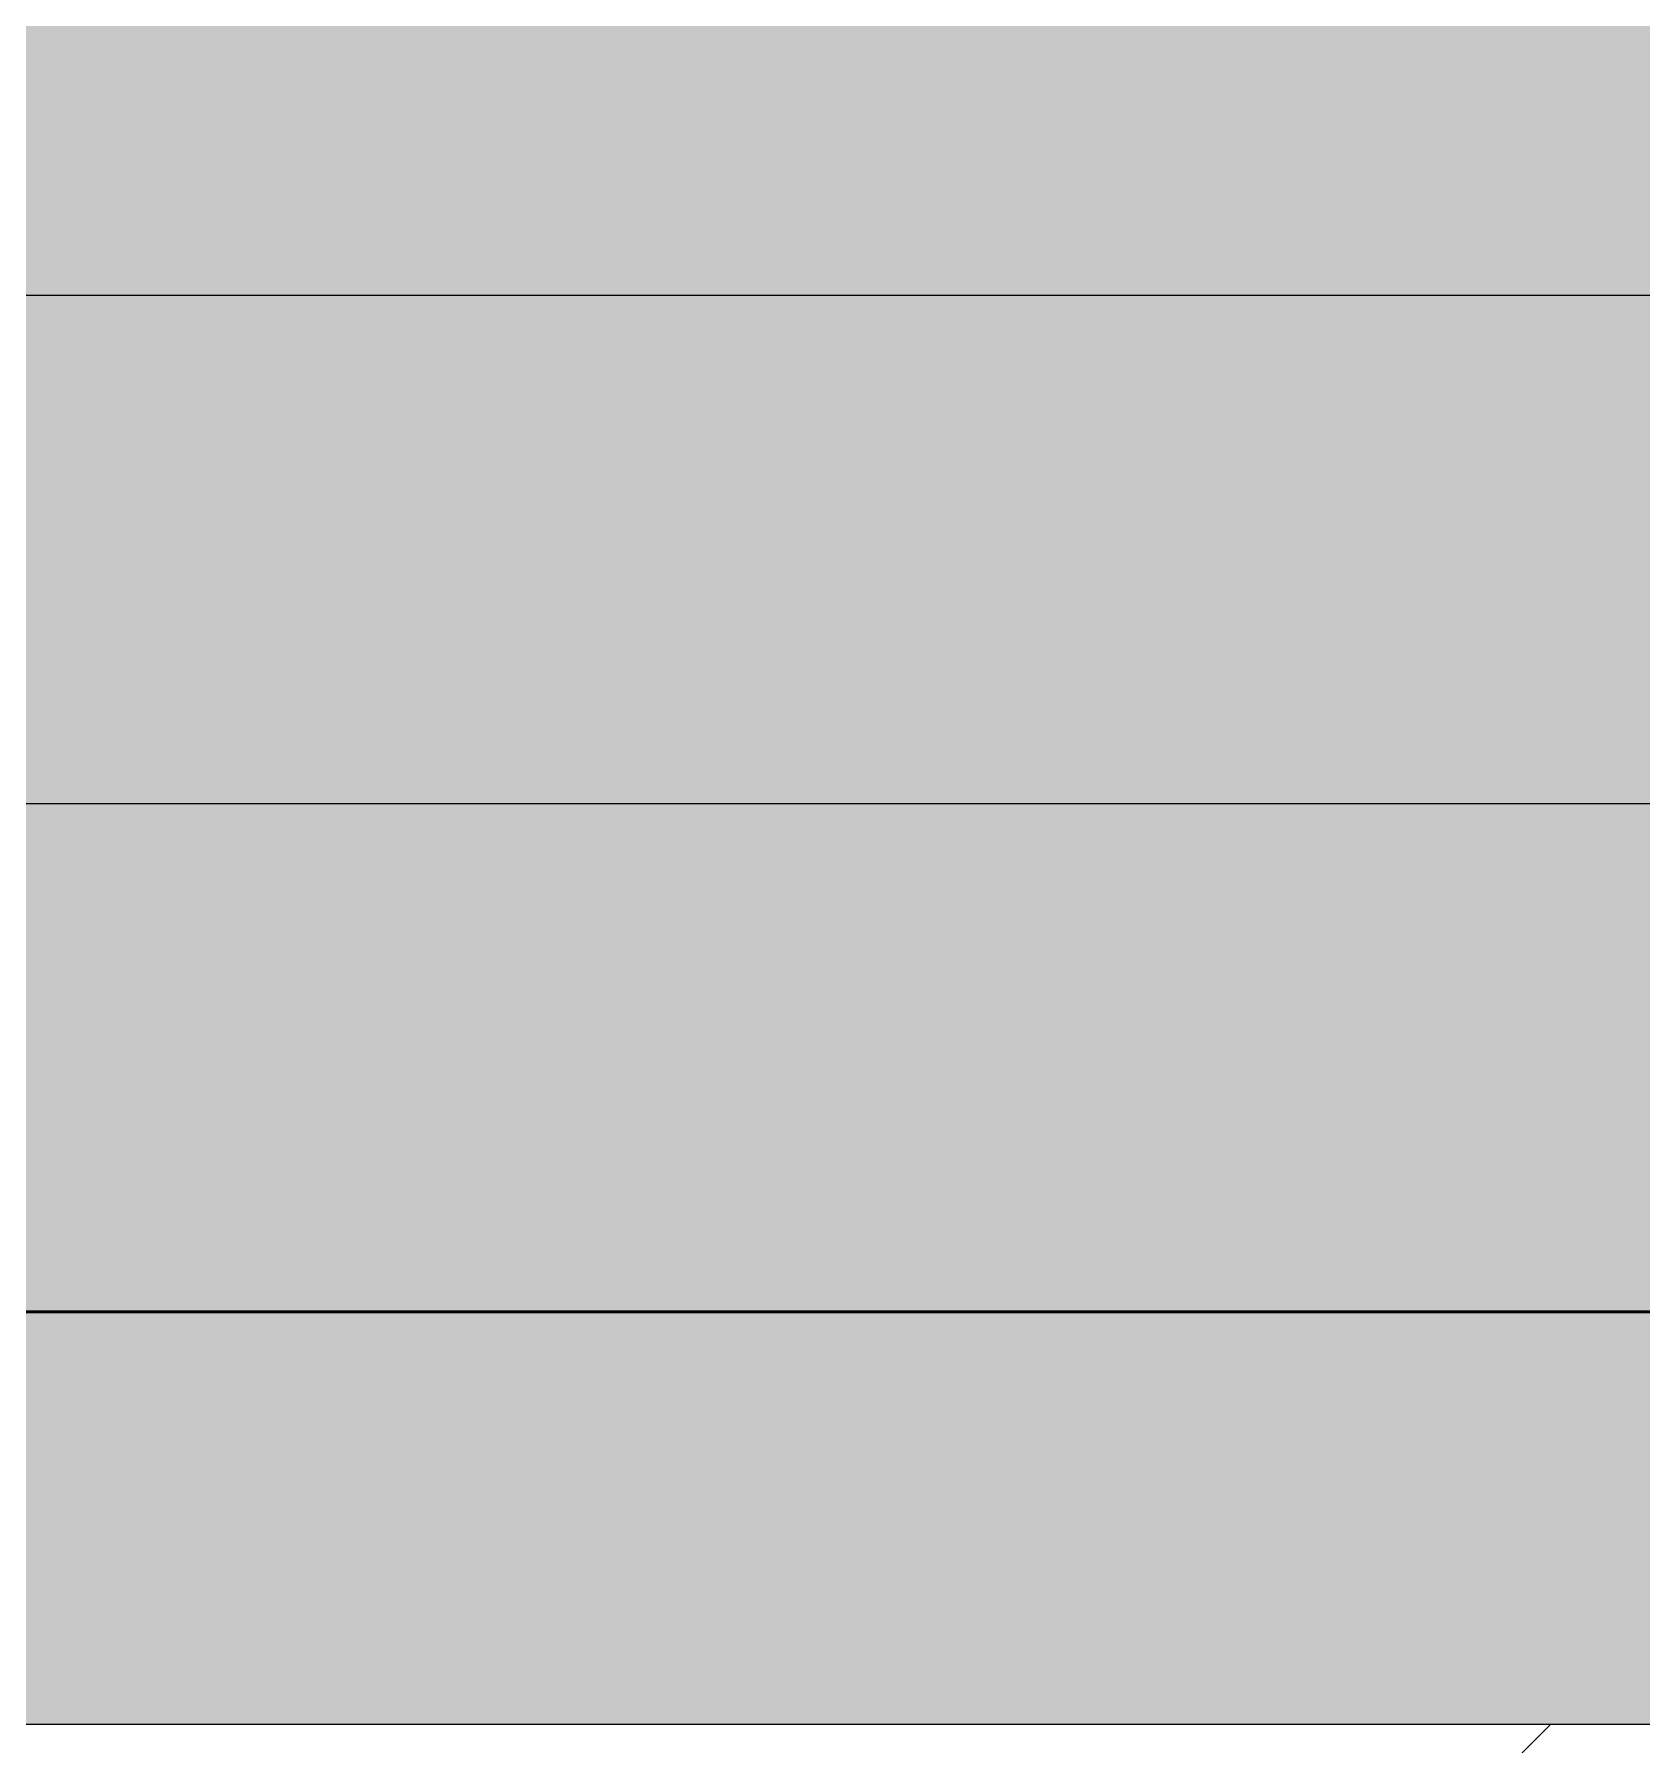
# Model space of a CAD drawing. Header units: millimetres. Extents: x -155050 to -36395, y -2753 to 7638.
# Drawn here: x -53640 to -52848, y -963 to -122 of the extents above; entities that cross this region are included whole.
import ezdxf

# ---------------------------------------------------------------- set-up
doc = ezdxf.new("R2010")
doc.units = ezdxf.units.MM
for name, pattern in [('IMPORT-DASHDOT', [11.176, 8.128, -1.524, 0, -1.524]), ('IMPORT-DASHED _2_', [9.652, 8.128, -1.524]), ('IMPORT-DĚLICÍ2 _2_', [15.875, 6.35, -3.175, 0, -3.175, 0, -3.175]), ('IMPORT-KANVBRDO', [20, 7, -6.5, 0, -6.5]), ('IMPORT-PHANTOM2', [14.732, 8.128, -1.524, 1.016, -1.524, 1.016, -1.524])]:
    doc.linetypes.add(name, pattern=pattern)
for name, color, linetype, lineweight, true_color in [('---1 - PBS PNP-1', 1, 'Continuous', 35, 0xff0000), ('00_pl_deštová voda oblast', 6, 'Continuous', 25, 0xff00ff), ('00_pL_hranice pozemku', 1, 'Continuous', 35, 0xff0000), ('00_pL_katastr', 150, 'Continuous', 9, 0x007fff), ('00_pL_katastr-1', 150, 'Continuous', 35, 0x007fff), ('00_pL_objekt', 1, 'Continuous', 50, 0xff0000), ('212_HK_situace_03_dwg-1', 40, 'Continuous', 9, 0xffbf00), ('A-DOOR-5', 7, 'Continuous', 9, 0xf7f7ef), ('A-FLOR-LEVL-1', 7, 'Continuous', 9, 0x7f7f7f), ('hch kanal-2', 6, 'IMPORT-KANVBRDO', 9, 0xff00ff), ('hch oploceni-1', 7, 'IMPORT-DĚLICÍ2 _2_', 9, 0x00a5a5), ('hch teren-1', 7, 'Continuous', 9, 0x00a5a5), ('hch tok-1', 7, 'Continuous', 9, 0x00a5a5), ('hchrozvodi-1', 7, 'IMPORT-DĚLICÍ2 _2_', 9, 0x00a5a5), ('Kóty-1', 3, 'IMPORT-DASHED _2_', 9, 0x00ff00), ('Obrys', 2, 'Continuous', 9, 0xffff00), ('Obrys-3', 5, 'Continuous', 9, 0x0000ff), ('Obrys-4', 5, 'IMPORT-DASHDOT', 9, 0x0000ff), ('PDF7_0V_popis-vodovod-ostatní', 9, 'Continuous', 9, 0x808080), ('PDF7_GASNET PLYN STŘEDOTLAK', 9, 'Continuous', 9, 0x808080), ('PDF7_GASNET PLYN STŘEDOTLAK OCHRANNĚ PÁSMO', 7, 'Continuous', 9, 0xa5a552), ('PDF7_GP Budovy', 7, 'Continuous', 9, 0x260000), ('PDF7_GP Dopravní zařízení', 1, 'Continuous', 9, 0xff0000), ('PDF7_GP Hraniční linie', 7, 'Continuous', 9, 0x0052a5), ('PDF7_GP Výšky bodů', 7, 'Continuous', 9, 0x0052a5), ('PDF7_ISS CETIN Nadzemní sítě', 9, 'Continuous', 9, 0x808080), ('PDF7_ISS CETIN Zaměřené a kótované vnitřní STP', 9, 'Continuous', 9, 0x808080), ('PDF7_ISS DEŠŤOVÁ KANALIZACE', 9, 'Continuous', 9, 0x808080), ('PDF7_ISS KRÁLOVÉHRADECKÁ PROVOZNÍ SPLAŠKOVÁ KANALIZACE', 9, 'Continuous', 9, 0x808080), ('PDF7_ISS KRÁLOVÉHRADECKÁ PROVOZNÍ VODOVOD HL ŘAD', 9, 'Continuous', 9, 0x808080), ('PDF7_ISS TECHNICKÉ SLUŽBY HK VO', 9, 'Continuous', 9, 0x808080), ('PDF7_ISS ČEZ DISTRIBUCE NN', 9, 'Continuous', 9, 0x808080), ('PDF7_ISS ČEZ DISTRIBUCE VN PODZEMNÍ', 9, 'Continuous', 9, 0x808080), ('PDF7_Pouchov_726559$0$23700', 7, 'Continuous', 9, 0x52a5a5), ('PDF7_Slezské Předměstí_646971$0$21900', 7, 'Continuous', 9, 0x002600), ('PDF7_Slezské Předměstí_646971$0$23700', 9, 'Continuous', 9, 0x808080), ('Vlastní 1_A-DETL-GENF-1', 9, 'Continuous', 9, 0x808080), ('zed-1', 5, 'Continuous', 9, 0x0000ff)]:
    doc.layers.add(name, color=color, linetype=linetype, lineweight=lineweight, true_color=true_color)
for name, color, linetype, lineweight in [('0-1', 7, 'Continuous', 9), ('0-2', 7, 'IMPORT-PHANTOM2', 9), ('00_pl_rozhrani ploch', 7, 'Continuous', 18), ('00_pL_stavajici objekty', 7, 'Continuous', 50), ('2966-1_navrh dispozice stroju-HK_02_dwg-1', 7, 'Continuous', 9), ('2966-1_navrh dispozice stroju-HK_dwg-1', 7, 'Continuous', 9), ('A-DETL-THIN', 7, 'Continuous', 9), ('A-DOOR', 7, 'Continuous', 9), ('A-FLOR-LEVL', 7, 'Continuous', 9), ('HK_TEREN_SESAZENI_dwg-1', 7, 'Continuous', 9), ('Kóty', 7, 'Continuous', 9), ('Obrys-7', 7, 'IMPORT-PHANTOM2', 9), ('PDF4_Geometry', 7, 'Continuous', 9), ('PDF7_GP Popis', 7, 'Continuous', 9)]:
    doc.layers.add(name, color=color, linetype=linetype, lineweight=lineweight)

# ---------------------------------------------------------------- blocks, each defined once
blk = doc.blocks.new('M_Vrata_ výsuvná_ sekční - 3000X4000 MM-V40-Řez 5')
at = {"layer": 'A-DOOR-5'}
blk.add_hatch(color=256, dxfattribs=at).paths.add_polyline_path([(186939.42, -750), (187843.19, -750), (187843.19, -738), (187990.69, -738), (187990.69, 1700), (187988.19, 1700), (187988.19, 2750), (184015.69, 2750), (184015.69, 1700), (183990.69, 1700), (183990.69, -450), (184015.69, -450), (184015.69, -738), (184133.19, -738), (184133.19, -750), (185405.11, -750)])
at = {"layer": 'A-DOOR'}
for p, q in [((183990.69, -250), (187990.69, -250)), ((184015.69, -500), (187990.69, -500)), ((187843.19, -750), (184133.19, -750)), ((187843.19, -750), (184133.19, -750))]:
    blk.add_line(p, q, dxfattribs=at)
blk = doc.blocks.new('Rampa - Rampa-819336-Řez 5')
at = {"layer": 'A-FLOR-LEVL-1'}
blk.add_hatch(color=256, dxfattribs=at).paths.add_polyline_path([(184637.95, -953), (187988.19, -953), (187988.19, -756), (187868.19, -756), (187868.19, -750), (184108.19, -750), (184108.19, -756), (184015.69, -756), (184014.63, -765.01), (184005.69, -765.01), (184005.69, -833.99), (183988.19, -833.99), (183988.19, -953), (184254.37, -953)])
blk = doc.blocks.new('2966-1_navrh dispozice stroju-HK_dwg-867852-Řez 5')
at = {"layer": 'Kóty'}
blk.add_line((181940.69, -750), (198730.69, -750), dxfattribs=at)
at = {"layer": 'Obrys'}
blk.add_line((203519.7, -750), (179267.83, -750), dxfattribs=at)
at = {"layer": 'Obrys-3'}
blk.add_line((188025.69, -750), (184005.69, -750), dxfattribs=at)
blk = doc.blocks.new('2966-1_navrh dispozice stroju-HK_02_dwg__OPEN-V47-Řez 5')
at = {"layer": 'Kóty'}
blk.add_line((181287.81, -750), (182162.81, -750), dxfattribs=at)
at = {"layer": 'Kóty', "flags": 128}
blk.add_lwpolyline([(182162.81, -750), (181287.81, -750), (182162.81, -750)], dxfattribs=at)
blk = doc.blocks.new('2966-1_navrh dispozice stroju-HK_02_dwg__X1382-904569-Řez 5')
at = {"layer": '0-1'}
for p, q in [((186570.13, -750), (186578.13, -750)), ((186579.11, -750), (186587.11, -750)), ((186588.1, -750), (186596.1, -750)), ((186597.08, -750), (186605.08, -750)), ((186606.06, -750), (186614.06, -750)), ((186615.04, -750), (186623.04, -750)), ((186624.02, -750), (186632.02, -750)), ((186633, -750), (186641, -750)), ((186641.98, -750), (186649.98, -750)), ((186650.96, -750), (186658.96, -750)), ((186659.94, -750), (186667.94, -750)), ((186668.92, -750), (186676.92, -750)), ((186677.9, -750), (186685.9, -750)), ((186686.88, -750), (186694.88, -750)), ((186695.86, -750), (186703.86, -750)), ((186704.84, -750), (186712.84, -750)), ((186713.82, -750), (186721.82, -750)), ((186722.8, -750), (186730.8, -750)), ((186731.78, -750), (186739.78, -750)), ((186740.76, -750), (186748.76, -750)), ((186749.74, -750), (186757.74, -750)), ((186758.72, -750), (186766.72, -750)), ((186767.7, -750), (186775.7, -750)), ((186776.68, -750), (186784.68, -750)), ((186785.66, -750), (186793.66, -750)), ((186794.64, -750), (186802.64, -750)), ((186803.62, -750), (186811.62, -750)), ((186812.6, -750), (186820.6, -750)), ((186821.58, -750), (186829.58, -750)), ((186830.56, -750), (186838.56, -750)), ((186839.54, -750), (186847.54, -750)), ((186848.52, -750), (186856.52, -750)), ((186857.5, -750), (186865.5, -750)), ((186866.48, -750), (186874.48, -750)), ((186875.46, -750), (186883.46, -750)), ((186884.44, -750), (186892.44, -750)), ((186893.42, -750), (186901.42, -750)), ((186902.4, -750), (186910.4, -750)), ((186911.38, -750), (186919.38, -750)), ((186920.36, -750), (186928.36, -750)), ((186929.34, -750), (186937.34, -750)), ((186938.33, -750), (186946.33, -750)), ((186947.31, -750), (186955.31, -750)), ((186956.29, -750), (186964.29, -750)), ((186965.27, -750), (186973.27, -750)), ((186974.25, -750), (186982.25, -750)), ((186983.23, -750), (186991.23, -750)), ((186992.21, -750), (187000.21, -750)), ((187001.19, -750), (187009.19, -750)), ((187010.17, -750), (187018.17, -750)), ((187019.15, -750), (187027.15, -750)), ((187028.13, -750), (187036.13, -750)), ((187037.11, -750), (187045.11, -750)), ((187046.09, -750), (187054.09, -750)), ((187055.07, -750), (187063.07, -750)), ((187064.05, -750), (187072.05, -750)), ((187073.03, -750), (187081.03, -750)), ((187082.01, -750), (187090.01, -750)), ((187090.99, -750), (187098.99, -750)), ((187099.97, -750), (187107.97, -750)), ((187108.95, -750), (187116.95, -750)), ((187117.93, -750), (187125.93, -750)), ((187126.91, -750), (187134.91, -750)), ((187135.89, -750), (187143.89, -750)), ((187144.87, -750), (187152.87, -750)), ((187153.85, -750), (187161.85, -750)), ((187162.83, -750), (187170.83, -750)), ((187171.81, -750), (187179.81, -750)), ((187180.79, -750), (187188.79, -750)), ((187189.77, -750), (187197.77, -750)), ((187198.75, -750), (187206.75, -750)), ((187207.73, -750), (187215.73, -750)), ((187216.71, -750), (187224.71, -750)), ((187225.69, -750), (187233.69, -750)), ((187234.67, -750), (187242.67, -750)), ((187243.65, -750), (187251.65, -750)), ((187252.63, -750), (187260.63, -750)), ((187261.61, -750), (187269.61, -750)), ((187270.59, -750), (187278.59, -750)), ((187279.57, -750), (187287.57, -750)), ((187288.56, -750), (187296.56, -750)), ((187297.54, -750), (187305.54, -750)), ((187306.52, -750), (187314.52, -750)), ((187315.5, -750), (187323.5, -750)), ((187324.48, -750), (187332.48, -750)), ((187333.46, -750), (187341.46, -750)), ((187342.44, -750), (187350.44, -750)), ((187351.42, -750), (187359.42, -750)), ((187360.4, -750), (187368.4, -750))]:
    blk.add_line(p, q, dxfattribs=at)
blk = doc.blocks.new('2966-1_navrh dispozice stroju-HK_02_dwg__X1384-904571-Řez 5')
at = {"layer": '0-1'}
for p, q in [((186567, -750), (186575, -750)), ((186575.98, -750), (186583.98, -750)), ((186584.96, -750), (186592.96, -750)), ((186593.94, -750), (186601.94, -750)), ((186602.92, -750), (186610.92, -750)), ((186611.9, -750), (186619.9, -750)), ((186620.88, -750), (186628.88, -750)), ((186629.87, -750), (186637.87, -750)), ((186638.85, -750), (186646.85, -750)), ((186647.83, -750), (186655.83, -750)), ((186656.81, -750), (186664.81, -750)), ((186665.79, -750), (186673.79, -750)), ((186674.77, -750), (186682.77, -750)), ((186683.75, -750), (186691.75, -750)), ((186692.73, -750), (186700.73, -750)), ((186701.71, -750), (186709.71, -750)), ((186710.69, -750), (186718.69, -750)), ((186719.67, -750), (186727.67, -750)), ((186728.65, -750), (186736.65, -750)), ((186737.63, -750), (186745.63, -750)), ((186746.61, -750), (186754.61, -750)), ((186755.59, -750), (186763.59, -750)), ((186764.57, -750), (186772.57, -750)), ((186773.55, -750), (186781.55, -750)), ((186782.53, -750), (186790.53, -750)), ((186791.51, -750), (186799.51, -750)), ((186800.49, -750), (186808.49, -750)), ((186809.47, -750), (186817.47, -750)), ((186818.45, -750), (186826.45, -750)), ((186827.43, -750), (186835.43, -750)), ((186836.41, -750), (186844.41, -750)), ((186845.39, -750), (186853.39, -750)), ((186854.37, -750), (186862.37, -750)), ((186863.35, -750), (186871.35, -750)), ((186872.33, -750), (186880.33, -750)), ((186881.31, -750), (186889.31, -750)), ((186890.29, -750), (186898.29, -750)), ((186899.27, -750), (186907.27, -750)), ((186908.25, -750), (186916.25, -750)), ((186917.23, -750), (186925.23, -750)), ((186926.21, -750), (186934.21, -750)), ((186935.19, -750), (186943.19, -750)), ((186944.17, -750), (186952.17, -750)), ((186953.15, -750), (186961.15, -750)), ((186962.13, -750), (186970.13, -750)), ((186971.11, -750), (186979.11, -750)), ((186980.1, -750), (186988.1, -750)), ((186989.08, -750), (186997.08, -750)), ((186998.06, -750), (187006.06, -750)), ((187007.04, -750), (187015.04, -750)), ((187016.02, -750), (187024.02, -750)), ((187025, -750), (187033, -750)), ((187033.98, -750), (187041.98, -750)), ((187042.96, -750), (187050.96, -750)), ((187051.94, -750), (187059.94, -750)), ((187060.92, -750), (187068.92, -750)), ((187069.9, -750), (187077.9, -750)), ((187078.88, -750), (187086.88, -750)), ((187087.86, -750), (187095.86, -750)), ((187096.84, -750), (187104.84, -750)), ((187105.82, -750), (187113.82, -750)), ((187114.8, -750), (187122.8, -750)), ((187123.78, -750), (187131.78, -750)), ((187132.76, -750), (187140.76, -750)), ((187141.74, -750), (187149.74, -750)), ((187150.72, -750), (187158.72, -750)), ((187159.7, -750), (187167.7, -750)), ((187168.68, -750), (187176.68, -750)), ((187177.66, -750), (187185.66, -750)), ((187186.64, -750), (187194.64, -750)), ((187195.62, -750), (187203.62, -750)), ((187204.6, -750), (187212.6, -750)), ((187213.58, -750), (187221.58, -750)), ((187222.56, -750), (187230.56, -750)), ((187231.54, -750), (187239.54, -750)), ((187240.52, -750), (187248.52, -750)), ((187249.5, -750), (187257.5, -750)), ((187258.48, -750), (187266.48, -750)), ((187267.46, -750), (187275.46, -750)), ((187276.44, -750), (187284.44, -750)), ((187285.42, -750), (187293.42, -750)), ((187294.4, -750), (187302.4, -750)), ((187303.38, -750), (187311.38, -750)), ((187312.36, -750), (187320.36, -750)), ((187321.34, -750), (187329.34, -750)), ((187330.33, -750), (187338.33, -750)), ((187339.31, -750), (187347.31, -750)), ((187348.29, -750), (187356.29, -750)), ((187357.27, -750), (187365.27, -750))]:
    blk.add_line(p, q, dxfattribs=at)
blk = doc.blocks.new('2966-1_navrh dispozice stroju-HK_02_dwg__X1397-904584-Řez 5')
at = {"layer": '0-1'}
for p, q in [((186640.95, -750), (186643.34, -750)), ((186640.95, -750), (186647.83, -750)), ((186640.95, -750), (186648.95, -750)), ((186640.95, -750), (186648.95, -750)), ((186640.95, -750), (186648.95, -750)), ((186640.95, -750), (186648.95, -750)), ((186640.95, -750), (186648.95, -750)), ((186640.95, -750), (186648.95, -750)), ((186640.95, -750), (186648.95, -750)), ((186640.95, -750), (186648.95, -750)), ((186640.95, -750), (186648.95, -750)), ((186640.95, -750), (186648.95, -750)), ((186640.95, -750), (186648.95, -750)), ((186640.95, -750), (186648.95, -750)), ((186640.95, -750), (186648.95, -750)), ((186640.95, -750), (186648.95, -750)), ((186640.95, -750), (186648.95, -750)), ((186640.95, -750), (186648.95, -750)), ((186640.95, -750), (186648.95, -750)), ((186640.95, -750), (186648.95, -750)), ((186640.95, -750), (186648.95, -750)), ((186640.95, -750), (186648.95, -750)), ((186640.95, -750), (186648.95, -750)), ((186640.95, -750), (186648.95, -750)), ((186640.95, -750), (186648.95, -750)), ((186640.95, -750), (186648.95, -750)), ((186640.95, -750), (186648.95, -750)), ((186640.95, -750), (186648.95, -750)), ((186640.95, -750), (186648.95, -750)), ((186640.95, -750), (186648.95, -750)), ((186640.95, -750), (186648.95, -750)), ((186640.95, -750), (186648.95, -750)), ((186640.95, -750), (186648.95, -750)), ((186640.95, -750), (186648.95, -750)), ((186640.95, -750), (186648.95, -750)), ((186640.95, -750), (186648.95, -750)), ((186640.95, -750), (186648.95, -750)), ((186640.95, -750), (186648.95, -750)), ((186640.95, -750), (186648.95, -750)), ((186640.95, -750), (186648.95, -750)), ((186640.95, -750), (186648.95, -750)), ((186640.95, -750), (186648.95, -750)), ((186640.95, -750), (186648.95, -750)), ((186640.95, -750), (186648.95, -750)), ((186640.95, -750), (186648.95, -750)), ((186640.95, -750), (186648.95, -750)), ((186640.95, -750), (186648.95, -750)), ((186640.95, -750), (186648.95, -750)), ((186640.95, -750), (186648.95, -750)), ((186640.95, -750), (186648.95, -750)), ((186640.95, -750), (186648.95, -750)), ((186640.95, -750), (186648.95, -750)), ((186640.95, -750), (186648.95, -750)), ((186640.95, -750), (186648.95, -750)), ((186640.95, -750), (186648.95, -750)), ((186640.95, -750), (186648.95, -750)), ((186640.95, -750), (186648.95, -750)), ((186640.95, -750), (186648.95, -750)), ((186640.95, -750), (186648.95, -750)), ((186640.95, -750), (186648.95, -750)), ((186640.95, -750), (186648.95, -750)), ((186640.95, -750), (186648.95, -750)), ((186640.95, -750), (186648.95, -750)), ((186640.95, -750), (186648.95, -750)), ((186640.95, -750), (186648.95, -750)), ((186640.95, -750), (186648.95, -750)), ((186640.95, -750), (186648.95, -750)), ((186640.95, -750), (186648.95, -750)), ((186640.95, -750), (186648.95, -750)), ((186640.95, -750), (186648.95, -750)), ((186640.95, -750), (186648.95, -750)), ((186640.95, -750), (186648.95, -750)), ((186640.95, -750), (186648.95, -750)), ((186640.95, -750), (186648.95, -750)), ((186640.95, -750), (186648.95, -750)), ((186640.95, -750), (186648.95, -750)), ((186640.95, -750), (186648.95, -750)), ((186640.95, -750), (186648.95, -750)), ((186640.95, -750), (186648.95, -750)), ((186640.95, -750), (186648.95, -750)), ((186640.95, -750), (186648.95, -750)), ((186640.95, -750), (186648.95, -750)), ((186640.95, -750), (186648.95, -750)), ((186640.95, -750), (186648.95, -750)), ((186640.95, -750), (186648.95, -750)), ((186641, -750), (186648.95, -750)), ((186645.49, -750), (186648.95, -750))]:
    blk.add_line(p, q, dxfattribs=at)
blk = doc.blocks.new('2966-1_navrh dispozice stroju-HK_02_dwg__X1398-904585-Řez 5')
at = {"layer": '0-1'}
for p, q in [((186668.61, -750), (186677.7, -750)), ((186670.26, -750), (186673.98, -750)), ((186671.9, -750), (186674.81, -750)), ((186673.54, -750), (186677.39, -750)), ((186677.66, -750), (186688.36, -750)), ((186678.17, -750), (186682.19, -750)), ((186681.83, -750), (186685.08, -750)), ((186682.15, -750), (186686.87, -750)), ((186683.73, -750), (186686.72, -750))]:
    blk.add_line(p, q, dxfattribs=at)
blk = doc.blocks.new('2966-1_navrh dispozice stroju-HK_02_dwg__X1399-904586-Řez 5')
at = {"layer": '0-1'}
for p, q in [((186668.7, -750), (186677.46, -750)), ((186671.81, -750), (186674.71, -750)), ((186677.42, -750), (186688.27, -750)), ((186681.68, -750), (186684.99, -750))]:
    blk.add_line(p, q, dxfattribs=at)
blk = doc.blocks.new('2966-1_navrh dispozice stroju-HK_02_dwg-876232-Řez 5')
at = {"layer": '0-1'}
for p, q in [((185918.8, -750), (187498.95, -750)), ((187498.95, -750), (185918.8, -750)), ((186648.95, -750), (186640.95, -750)), ((186640.95, -750), (186648.95, -750)), ((186688.95, -750), (186668.95, -750)), ((186688.95, -750), (186668.95, -750)), ((186684.95, -750), (186672.95, -750)), ((186684.95, -750), (186672.95, -750)), ((186684, -750), (186673.9, -750)), ((186684, -750), (186673.9, -750))]:
    blk.add_line(p, q, dxfattribs=at)
at = {"layer": '0-1', "flags": 128}
for points in [[(187498.95, -750), (185918.8, -750), (185905.11, -750), (185768.8, -750), (185905.11, -750)], [(185905.11, -750), (185918.8, -750), (187498.95, -750)]]:
    blk.add_lwpolyline(points, dxfattribs=at)
blk.add_lwpolyline([(186673.76, -750), (186684.15, -750), (186689.34, -750), (186684.15, -750), (186673.76, -750), (186668.56, -750)], close=True, dxfattribs=at)
blk.add_lwpolyline([(186673.76, -750), (186684.15, -750), (186689.34, -750), (186684.15, -750), (186673.76, -750), (186668.56, -750)], close=True, dxfattribs=at)
at = {"layer": '0-2'}
blk.add_line((187508.95, -750), (183746.95, -750), dxfattribs=at)
at = {"layer": 'Kóty'}
blk.add_line((182162.81, -750), (198952.81, -750), dxfattribs=at)
blk.add_line((182162.81, -750), (198952.81, -750), dxfattribs=at)
at = {"layer": 'Kóty-1'}
for p, q in [((188704.95, -750), (182187.81, -750)), ((182187.81, -750), (188704.95, -750))]:
    blk.add_line(p, q, dxfattribs=at)
at = {"layer": 'Obrys'}
for p, q in [((179267.83, -750), (203741.82, -750)), ((203741.82, -750), (179267.83, -750)), ((182387.81, -750), (188504.95, -750)), ((188504.95, -750), (186236.31, -750)), ((188504.95, -750), (187182.81, -750))]:
    blk.add_line(p, q, dxfattribs=at)
at = {"layer": 'Obrys-3'}
for p, q in [((181587.81, -750), (200127.81, -750)), ((200127.81, -750), (181587.81, -750)), ((199807.81, -750), (181587.81, -750))]:
    blk.add_line(p, q, dxfattribs=at)
at = {"layer": 'Obrys-3', "flags": 128}
blk.add_lwpolyline([(199802.81, -750), (181587.81, -750), (180987.81, -750)], dxfattribs=at)
at = {"layer": 'Obrys-4'}
for p, q in [((180587.81, -750), (192527.81, -750)), ((181287.81, -750), (186787.81, -750))]:
    blk.add_line(p, q, dxfattribs=at)
at = {"layer": 'Obrys-7'}
blk.add_line((187661.95, -750), (185286.95, -750), dxfattribs=at)
at = {"layer": 'zed-1'}
blk.add_line((184005.69, -750), (188025.69, -750), dxfattribs=at)
for name, p in [('2966-1_navrh dispozice stroju-HK_02_dwg__X1382-904569-Řez 5', (0, 0)), ('2966-1_navrh dispozice stroju-HK_02_dwg__X1384-904571-Řez 5', (0, 0)), ('2966-1_navrh dispozice stroju-HK_02_dwg__X1397-904584-Řez 5', (0, 0)), ('2966-1_navrh dispozice stroju-HK_02_dwg__X1398-904585-Řez 5', (0, 0)), ('2966-1_navrh dispozice stroju-HK_02_dwg__X1399-904586-Řez 5', (0, 0)), ('2966-1_navrh dispozice stroju-HK_02_dwg__OPEN-V47-Řez 5', (5500, 0))]:
    blk.add_blockref(name, p)
blk = doc.blocks.new('212_HK_situace_03_dwg-886969-Řez 5')
at = {"layer": '---1 - PBS PNP-1'}
blk.add_line((184097.97, -750), (197102.08, -750), dxfattribs=at)
at = {"layer": '00_pl_deštová voda oblast'}
for p, q in [((200043.36, -750), (180549.15, -750)), ((184133.19, -750), (187843.19, -750)), ((184243.14, -750), (195636.62, -750))]:
    blk.add_line(p, q, dxfattribs=at)
at = {"layer": '00_pl_deštová voda oblast', "flags": 128}
blk.add_lwpolyline([(200045.47, -750), (200045.07, -750), (180445.17, -750)], dxfattribs=at)
at = {"layer": '00_pL_hranice pozemku', "flags": 128}
blk.add_lwpolyline([(179267.83, -750), (190825.28, -750), (190825.16, -750), (200517.25, -750), (200432.56, -750), (203816.94, -750)], dxfattribs=at)
at = {"layer": '00_pL_katastr'}
blk.add_line((179267.83, -750), (187547.71, -750), dxfattribs=at)
at = {"layer": '00_pL_katastr', "flags": 128}
blk.add_lwpolyline([(184793.07, -750), (200400.15, -750), (198207.53, -750), (182600.45, -750)], close=True, dxfattribs=at)
at = {"layer": '00_pL_katastr'}
for points in [[(186235.94, -750), (186584.32, -750), (186944.22, -750), (187315.72, -750)], [(186387.46, -750), (186535.94, -750), (186718.04, -750), (186933.8, -750)], [(187138.54, -750), (186876.77, -750), (186642.67, -750), (186436.19, -750)], [(187166.9, -750), (186946.25, -750), (186743.38, -750), (186558.33, -750)], [(186858.1, -750), (186851.9, -750), (186945.35, -750), (187138.54, -750)], [(187173.53, -750), (186969.4, -750), (186864.29, -750), (186858.1, -750)], [(186933.8, -750), (187149.61, -750), (187354.56, -750), (187548.7, -750)], [(187709.87, -750), (187568.53, -750), (187387.54, -750), (187166.9, -750)], [(188221.85, -750), (187797.06, -750), (187447.61, -750), (187173.53, -750)], [(187315.72, -750), (187687.12, -750), (187987.08, -750), (188215.51, -750)]]:
    blk.add_open_spline(points, degree=3, dxfattribs=at)
at = {"layer": '00_pL_katastr-1'}
for p, q in [((179267.83, -750), (203816.94, -750)), ((179267.83, -750), (203816.94, -750)), ((179267.83, -750), (203816.94, -750)), ((203816.94, -750), (179267.83, -750)), ((179267.83, -750), (194306.06, -750)), ((179267.83, -750), (191144.28, -750)), ((203816.94, -750), (179267.83, -750))]:
    blk.add_line(p, q, dxfattribs=at)
at = {"layer": '00_pL_katastr-1', "flags": 128}
for points in [[(179267.83, -750), (180386.98, -750), (190827.91, -750), (199063.24, -750), (203816.94, -750)], [(179267.83, -750), (189670.01, -750), (187547.71, -750), (203518.5, -750), (196394.91, -750), (179267.83, -750)], [(203816.94, -750), (186983.57, -750), (187223.24, -750), (179267.83, -750)], [(179267.83, -750), (185852.75, -750), (188324, -750), (200935.35, -750), (203816.94, -750)], [(179267.83, -750), (194666.62, -750), (198047.58, -750), (202800.39, -750), (196394.91, -750), (196349.26, -750), (193555.84, -750), (179267.83, -750)], [(179267.83, -750), (185608.36, -750), (190751.45, -750), (190749.67, -750), (194726.15, -750), (196002.93, -750), (200511.65, -750), (200463.77, -750), (200417.59, -750), (203816.94, -750)], [(203816.94, -750), (197234.46, -750), (197119.47, -750), (186897.17, -750), (187707.12, -750)]]:
    blk.add_lwpolyline(points, dxfattribs=at)
blk.add_lwpolyline([(195945.76, -750), (182563.55, -750), (182545.91, -750), (195925.9, -750)], close=True, dxfattribs=at)
at = {"layer": '00_pL_objekt'}
blk.add_line((188025.69, -750), (184015.69, -750), dxfattribs=at)
at = {"layer": '00_pl_rozhrani ploch'}
for p, q in [((184878.07, -750), (186947.11, -750)), ((186929.39, -750), (186938.95, -750))]:
    blk.add_line(p, q, dxfattribs=at)
at = {"layer": '00_pl_rozhrani ploch', "flags": 128}
blk.add_lwpolyline([(183368.19, -750), (183369.16, -750), (187769.16, -750), (187768.19, -750)], dxfattribs=at)
at = {"layer": '00_pL_stavajici objekty'}
blk.add_line((179267.83, -750), (203816.94, -750), dxfattribs=at)
at = {"layer": '00_pL_stavajici objekty', "flags": 128}
blk.add_lwpolyline([(203816.94, -750), (186930.3, -750), (187169.97, -750), (179267.83, -750)], dxfattribs=at)
blk.add_lwpolyline([(195917.99, -750), (182558.41, -750), (182569.99, -750), (195929.58, -750)], close=True, dxfattribs=at)
at = {"layer": 'PDF4_Geometry'}
for p, q in [((203816.94, -750), (179267.83, -750)), ((179267.83, -750), (203816.94, -750)), ((179267.83, -750), (203816.94, -750)), ((179267.83, -750), (194252.79, -750)), ((179267.83, -750), (191091.01, -750)), ((203816.94, -750), (179267.83, -750))]:
    blk.add_line(p, q, dxfattribs=at)
at = {"layer": 'PDF4_Geometry', "flags": 128}
for points in [[(179267.83, -750), (187494.45, -750), (203465.23, -750), (196341.65, -750), (179267.83, -750)], [(179267.83, -750), (189616.74, -750), (187494.45, -750)], [(179267.83, -750), (193502.58, -750), (196295.99, -750), (196341.65, -750), (202747.12, -750), (197994.31, -750), (194613.35, -750), (179267.83, -750)], [(197840.67, -750), (197895.08, -750), (187653.85, -750), (186843.9, -750), (197066.2, -750), (197181.19, -750)]]:
    blk.add_lwpolyline(points, dxfattribs=at)
blk.add_lwpolyline([(184739.8, -750), (200346.88, -750), (198154.26, -750), (182547.18, -750)], close=True, dxfattribs=at)
at = {"layer": 'PDF4_Geometry'}
for points in [[(186182.68, -750), (186531.05, -750), (186890.95, -750), (187262.45, -750)], [(186334.19, -750), (186482.68, -750), (186664.77, -750), (186880.53, -750)], [(187085.28, -750), (186823.51, -750), (186589.4, -750), (186382.92, -750)], [(187113.63, -750), (186892.99, -750), (186690.12, -750), (186505.06, -750)], [(186804.83, -750), (186798.63, -750), (186892.09, -750), (187085.28, -750)], [(187120.26, -750), (186916.13, -750), (186811.02, -750), (186804.83, -750)], [(186880.53, -750), (187096.34, -750), (187301.29, -750), (187495.43, -750)], [(187656.6, -750), (187515.26, -750), (187334.27, -750), (187113.63, -750)], [(188168.58, -750), (187743.8, -750), (187394.34, -750), (187120.26, -750)], [(187262.45, -750), (187633.85, -750), (187933.81, -750), (188162.24, -750)]]:
    blk.add_open_spline(points, degree=3, dxfattribs=at)
at = {"layer": 'PDF7_0V_popis-vodovod-ostatní', "flags": 128}
blk.add_lwpolyline([(191220.82, -750), (191221.4, -750), (179267.83, -750)], dxfattribs=at)
at = {"layer": 'PDF7_GASNET PLYN STŘEDOTLAK', "flags": 128}
for points in [[(186176.01, -750), (186441.87, -750), (186441.83, -750), (186774.16, -750), (186774.2, -750), (187040.06, -750), (186774.2, -750), (186774.16, -750), (186441.83, -750), (186441.87, -750)], [(187237.32, -750), (186971.46, -750), (186971.5, -750), (186639.17, -750), (186639.13, -750), (186373.27, -750), (186639.13, -750), (186639.17, -750), (186971.5, -750), (186971.46, -750)], [(186574.76, -750), (186574.81, -750)], [(186641.23, -750), (186641.27, -750)], [(186772.1, -750), (186772.06, -750)], [(186838.57, -750), (186838.53, -750)]]:
    blk.add_lwpolyline(points, close=True, dxfattribs=at)
at = {"layer": 'PDF7_GASNET PLYN STŘEDOTLAK OCHRANNĚ PÁSMO', "flags": 128}
for points in [[(186440.05, -750), (186639.45, -750)], [(186705.27, -750), (186505.88, -750)], [(186641.59, -750), (186840.99, -750)], [(186705.92, -750), (186905.31, -750)], [(186906.79, -750), (186707.39, -750)], [(187037.6, -750), (186838.2, -750)], [(187172.65, -750), (186973.26, -750)], [(186973.92, -750), (187173.32, -750)], [(187038.24, -750), (187237.64, -750)], [(187303.46, -750), (187104.07, -750)], [(187239.78, -750), (187439.18, -750)], [(187504.98, -750), (187305.58, -750)]]:
    blk.add_lwpolyline(points, close=True, dxfattribs=at)
at = {"layer": 'PDF7_GP Budovy', "flags": 128}
blk.add_lwpolyline([(182569.99, -750), (182558.41, -750), (195917.99, -750), (195929.58, -750)], close=True, dxfattribs=at)
at = {"layer": 'PDF7_GP Dopravní zařízení'}
for p, q in [((186634.78, -750), (185903.66, -750)), ((186767.73, -750), (189359.89, -750))]:
    blk.add_line(p, q, dxfattribs=at)
at = {"layer": 'PDF7_GP Dopravní zařízení', "flags": 128}
for points in [[(186767.67, -750), (185837.17, -750), (185837.22, -750), (186767.73, -750), (186767.67, -750), (185837.15, -750), (185837.22, -750), (186767.73, -750), (186767.67, -750), (185770.69, -750), (185770.77, -750), (186767.73, -750)], [(186701.23, -750), (185903.64, -750), (185903.66, -750), (186701.25, -750), (186701.23, -750), (185837.17, -750), (185837.22, -750), (186701.25, -750)]]:
    blk.add_lwpolyline(points, close=True, dxfattribs=at)
at = {"layer": 'PDF7_GP Hraniční linie', "flags": 128}
for points in [[(203816.94, -750), (189170.88, -750), (179267.83, -750)], [(179267.83, -750), (189500.88, -750), (203816.94, -750)], [(179267.83, -750), (185267.05, -750), (191581.47, -750), (200953.08, -750), (203816.94, -750)], [(201161.88, -750), (192056.09, -750), (185007.78, -750), (187996.36, -750), (191783.55, -750), (195571.34, -750), (199891.34, -750), (203816.94, -750)], [(185377.25, -750), (189896.99, -750), (194881.66, -750), (203816.94, -750)]]:
    blk.add_lwpolyline(points, dxfattribs=at)
at = {"layer": 'PDF7_GP Popis'}
for p, q in [((186809.06, -750), (186609.55, -750)), ((187074.75, -750), (187141.19, -750)), ((187558.66, -750), (187292.69, -750))]:
    blk.add_line(p, q, dxfattribs=at)
at = {"layer": 'PDF7_GP Popis', "flags": 128}
for points in [[(186570.59, -750), (186504.12, -750), (186504.14, -750), (186504.16, -750), (186504.18, -750), (186570.67, -750), (186637.14, -750), (186703.6, -750), (186703.58, -750), (186703.56, -750)], [(186703.58, -750), (186570.59, -750), (186570.61, -750)], [(186676.06, -750), (186676.04, -750), (186742.5, -750), (186808.97, -750), (186875.46, -750), (186941.94, -750), (186941.97, -750), (186875.5, -750), (186809.03, -750)], [(186941.9, -750), (187074.79, -750), (187008.3, -750), (186941.84, -750), (186941.86, -750), (186941.88, -750), (186941.9, -750), (187008.39, -750), (187074.85, -750), (187141.3, -750), (187141.28, -750)], [(187008.24, -750), (187207.72, -750), (187274.19, -750), (187340.65, -750)]]:
    blk.add_lwpolyline(points, dxfattribs=at)
at = {"layer": 'PDF7_GP Výšky bodů', "flags": 128}
for points in [[(186328.89, -750), (186395.33, -750), (186461.84, -750), (186528.31, -750), (186594.77, -750), (186594.8, -750), (186661.28, -750), (186594.84, -750), (186528.39, -750), (186461.91, -750)], [(186696.06, -750), (186496.56, -750), (186496.65, -750), (186696, -750)], [(186860.64, -750), (186594.67, -750), (186661.24, -750), (186860.59, -750)], [(186695.89, -750), (186629.45, -750), (186695.96, -750), (186695.94, -750), (186762.4, -750), (186828.87, -750), (186895.35, -750), (186961.84, -750), (186961.86, -750), (186895.4, -750), (186895.42, -750), (186828.95, -750), (186762.47, -750)], [(186826.21, -750), (186892.66, -750), (186959.16, -750), (187025.63, -750), (187092.09, -750), (187092.12, -750), (187158.6, -750), (187092.16, -750), (187025.72, -750), (187025.69, -750), (186959.23, -750)], [(187325.79, -750), (187059.82, -750), (187126.39, -750), (187259.28, -750)], [(187357.96, -750), (187091.99, -750), (187158.56, -750), (187357.91, -750)], [(187331.76, -750), (187464.67, -750), (187531.18, -750), (187597.65, -750), (187664.13, -750), (187664.16, -750), (187664.18, -750), (187664.2, -750), (187597.73, -750), (187531.27, -750), (187531.25, -750)]]:
    blk.add_lwpolyline(points, dxfattribs=at)
blk.add_lwpolyline([(187259.17, -750), (187192.73, -750), (187259.22, -750), (187325.68, -750), (187392.15, -750), (187458.61, -750), (187525.08, -750), (187525.1, -750), (187525.12, -750), (187458.68, -750), (187392.21, -750), (187325.72, -750), (187325.7, -750), (187325.68, -750), (187392.13, -750), (187392.1, -750), (187325.64, -750), (187325.62, -750)], close=True, dxfattribs=at)
at = {"layer": 'PDF7_ISS CETIN Nadzemní sítě'}
for p, q in [((186611.95, -750), (186374.08, -750)), ((186374.08, -750), (186611.95, -750))]:
    blk.add_line(p, q, dxfattribs=at)
at = {"layer": 'PDF7_ISS CETIN Nadzemní sítě', "flags": 128}
for points in [[(186633.95, -750), (186168.58, -750)], [(186301.45, -750), (186766.81, -750)], [(186899.81, -750), (187365.15, -750)]]:
    blk.add_lwpolyline(points, close=True, dxfattribs=at)
at = {"layer": 'PDF7_ISS CETIN Zaměřené a kótované vnitřní STP'}
for p, q in [((186863.64, -750), (186586.24, -750)), ((186586.24, -750), (186863.64, -750)), ((187001.09, -750), (186723.72, -750)), ((187001.09, -750), (186723.72, -750)), ((187001.09, -750), (186723.72, -750)), ((186723.72, -750), (187001.09, -750)), ((187066.47, -750), (186789.07, -750)), ((186789.07, -750), (187066.47, -750)), ((187261.03, -750), (186983.66, -750)), ((187261.03, -750), (186983.66, -750)), ((187261.03, -750), (186983.66, -750)), ((186983.66, -750), (187261.03, -750))]:
    blk.add_line(p, q, dxfattribs=at)
at = {"layer": 'PDF7_ISS DEŠŤOVÁ KANALIZACE'}
for p, q in [((186698.08, -750), (186396.97, -750)), ((187538.79, -750), (186873.83, -750))]:
    blk.add_line(p, q, dxfattribs=at)
at = {"layer": 'PDF7_ISS KRÁLOVÉHRADECKÁ PROVOZNÍ SPLAŠKOVÁ KANALIZACE', "flags": 128}
for points in [[(186047.81, -750), (186911.87, -750)], [(187244.19, -750), (187642.99, -750), (187975.32, -750), (187642.99, -750)]]:
    blk.add_lwpolyline(points, close=True, dxfattribs=at)
at = {"layer": 'PDF7_ISS KRÁLOVÉHRADECKÁ PROVOZNÍ VODOVOD HL ŘAD'}
for p, q in [((187355.49, -750), (187164.28, -750)), ((187164.28, -750), (187355.49, -750))]:
    blk.add_line(p, q, dxfattribs=at)
at = {"layer": 'PDF7_ISS KRÁLOVÉHRADECKÁ PROVOZNÍ VODOVOD HL ŘAD', "flags": 128}
for points in [[(186838.5, -750), (185974.45, -750)], [(187769, -750), (188034.91, -750), (187636.11, -750), (187170.83, -750), (187636.11, -750), (188034.91, -750)]]:
    blk.add_lwpolyline(points, close=True, dxfattribs=at)
at = {"layer": 'PDF7_ISS TECHNICKÉ SLUŽBY HK VO', "flags": 128}
blk.add_lwpolyline([(188370.77, -750), (186576.2, -750)], close=True, dxfattribs=at)
at = {"layer": 'PDF7_ISS ČEZ DISTRIBUCE NN', "flags": 128}
for points in [[(186773.15, -750), (185443.84, -750), (185045.09, -750), (185443.84, -750), (186773.15, -750), (185443.84, -750), (185045.09, -750), (184447.05, -750), (185045.09, -750), (185443.84, -750)], [(187770.16, -750), (187903.07, -750), (187570.74, -750), (187304.83, -750), (187304.88, -750), (187171.95, -750), (187304.88, -750), (187304.83, -750), (187570.74, -750), (187903.07, -750), (187770.16, -750), (187903.07, -750), (187570.74, -750), (187304.83, -750), (187304.88, -750), (187171.95, -750), (187304.88, -750), (187304.83, -750), (187570.74, -750), (187903.07, -750)]]:
    blk.add_lwpolyline(points, close=True, dxfattribs=at)
at = {"layer": 'PDF7_ISS ČEZ DISTRIBUCE VN PODZEMNÍ', "flags": 128}
for points in [[(186779.98, -750), (185915.93, -750)], [(187378.33, -750), (187444.77, -750), (187112.44, -750), (186846.54, -750), (186846.58, -750), (186713.65, -750), (186846.58, -750), (186846.54, -750), (187112.44, -750), (187444.77, -750)], [(187776.99, -750), (187909.9, -750), (187577.57, -750), (187311.67, -750), (187311.71, -750), (187178.78, -750), (187311.71, -750), (187311.67, -750), (187577.57, -750), (187909.9, -750)], [(187245.35, -750), (187378.3, -750)], [(187245.39, -750), (187378.3, -750), (187444.77, -750), (187378.28, -750), (187444.77, -750), (187378.3, -750)]]:
    blk.add_lwpolyline(points, close=True, dxfattribs=at)
at = {"layer": 'PDF7_Pouchov_726559$0$23700', "flags": 128}
for points in [[(179267.83, -750), (181861.21, -750), (197746.45, -750), (203816.94, -750)], [(203816.94, -750), (197746.25, -750), (181861.02, -750), (179267.83, -750)]]:
    blk.add_lwpolyline(points, dxfattribs=at)
at = {"layer": 'PDF7_Slezské Předměstí_646971$0$21900'}
for p, q in [((179267.83, -750), (203816.94, -750)), ((203816.94, -750), (179267.83, -750)), ((203816.94, -750), (179267.83, -750))]:
    blk.add_line(p, q, dxfattribs=at)
at = {"layer": 'PDF7_Slezské Předměstí_646971$0$21900', "flags": 128}
for points in [[(203816.94, -750), (201004.42, -750), (188442.44, -750), (185916.75, -750), (179267.83, -750)], [(196069.56, -750), (194808.25, -750), (190825.16, -750), (190825.28, -750), (185707.45, -750), (179267.83, -750)], [(179267.83, -750), (180460.44, -750), (190895.52, -750)], [(179267.83, -750), (187315.31, -750), (187116.53, -750), (203816.94, -750)]]:
    blk.add_lwpolyline(points, dxfattribs=at)
at = {"layer": 'PDF7_Slezské Předměstí_646971$0$23700', "flags": 128}
for points in [[(179267.83, -750), (184312.21, -750), (190825.82, -750), (190825.67, -750), (184245.6, -750), (179267.83, -750)], [(179267.83, -750), (179461.34, -750), (181920.44, -750), (190826.85, -750), (190826.1, -750), (181720.29, -750), (179267.83, -750)]]:
    blk.add_lwpolyline(points, dxfattribs=at)
blk = doc.blocks.new('HK_TEREN_SESAZENI_dwg_fgvzhj-918100-Řez 5')
at = {"layer": 'hch kanal-2'}
for p in [(188864.26, -750), (195151.57, -750)]:
    blk.add_line(p, (179267.83, -750), dxfattribs=at)
at = {"layer": 'hch oploceni-1'}
blk.add_line((194295.21, -750), (179267.83, -750), dxfattribs=at)
at = {"layer": 'hch teren-1', "flags": 128}
for points in [[(179267.83, -750), (183427.22, -750), (183380.79, -750), (188478.66, -750)], [(190938.5, -750), (190987.78, -750), (186511.56, -750), (185938.67, -750), (190607.45, -750)]]:
    blk.add_lwpolyline(points, dxfattribs=at)
at = {"layer": 'hch tok-1', "flags": 128}
blk.add_lwpolyline([(185297.04, -750), (184013.65, -750), (187849.29, -750), (184013.65, -750), (185036.83, -750)], dxfattribs=at)
at = {"layer": 'hchrozvodi-1', "flags": 128}
blk.add_lwpolyline([(179267.83, -750), (185011.5, -750), (188870.28, -750), (195484.41, -750)], dxfattribs=at)
blk = doc.blocks.new('HK_TEREN_SESAZENI_dwg-918098-Řez 5')
blk.add_blockref('HK_TEREN_SESAZENI_dwg_fgvzhj-918100-Řez 5', (0, 0))

msp = doc.modelspace()

# ---------------------------------------------------------------- hatches: boundary and pattern name
at = {"layer": 'Vlastní 1_A-DETL-GENF-1'}
h = msp.add_hatch(dxfattribs=at)
h.set_pattern_fill('FP_4', color=256, style=0, pattern_type=2)
h.set_pattern_definition([(45, (-50396.7, 3665), (-530.33, 530.33), [])])
h.paths.add_polyline_path([(-60946.37, -1819.34), (-36397.26, -1819.34), (-36397.26, -953), (-60946.37, -953)])

# ---------------------------------------------------------------- linework, layer by layer
at = {"layer": 'A-DETL-THIN'}
msp.add_line((-36397.26, -953), (-60946.37, -953), dxfattribs=at)

# ---------------------------------------------------------------- block references
at = {"layer": '212_HK_situace_03_dwg-1'}
msp.add_blockref('212_HK_situace_03_dwg-886969-Řez 5', (-240214.2, 0), dxfattribs=at)
at = {"layer": '2966-1_navrh dispozice stroju-HK_02_dwg-1'}
msp.add_blockref('2966-1_navrh dispozice stroju-HK_02_dwg-876232-Řez 5', (-240214.2, 0), dxfattribs=at)
at = {"layer": '2966-1_navrh dispozice stroju-HK_dwg-1'}
msp.add_blockref('2966-1_navrh dispozice stroju-HK_dwg-867852-Řez 5', (-240214.2, 0), dxfattribs=at)
at = {"layer": 'A-DOOR'}
msp.add_blockref('M_Vrata_ výsuvná_ sekční - 3000X4000 MM-V40-Řez 5', (-240214.2, 0), dxfattribs=at)
at = {"layer": 'A-FLOR-LEVL'}
msp.add_blockref('Rampa - Rampa-819336-Řez 5', (-240214.2, 0), dxfattribs=at)
at = {"layer": 'HK_TEREN_SESAZENI_dwg-1'}
msp.add_blockref('HK_TEREN_SESAZENI_dwg-918098-Řez 5', (-240214.2, 0), dxfattribs=at)

doc.saveas('drawing.dxf')
